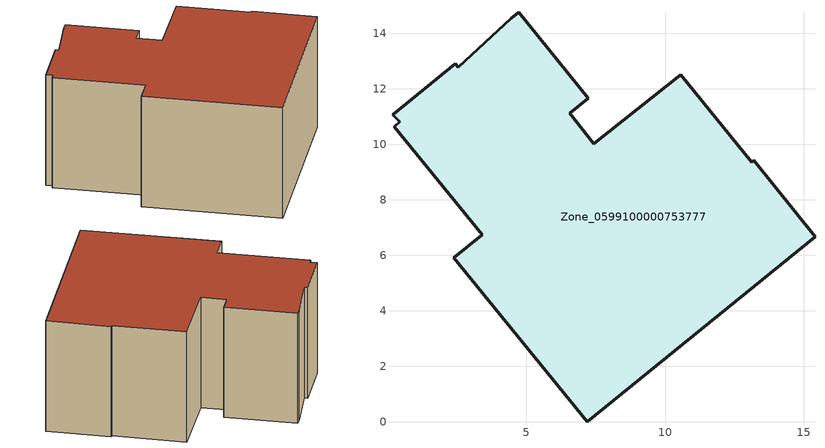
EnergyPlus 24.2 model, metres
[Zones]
Zone_0599100000753777
 floor ground (C_G): 4.72,14.75 7.24,11.65 6.57,11.11 7.43,10.02 10.57,12.5 13.11,9.35 13.2,9.42 15.4,6.66 7.18,0 2.39,5.91 3.4,6.73 0.24,10.62 0.43,10.8 0.18,11.07 2.44,12.9 2.54,12.76 4.45,14.54 z0
 wall outside (C_F): 7.24,11.65 4.72,14.75 4.45,14.54 2.54,12.76 2.44,12.9 0.18,11.07 0.43,10.8 0.24,10.62 3.4,6.73 2.39,5.91 7.18,0 15.4,6.66 13.2,9.42 13.11,9.35 10.57,12.5 7.43,10.02 6.57,11.11 7.24,11.65 z0:6.6
 roof outside (C_R): 2.44,12.9 0.18,11.07 0.43,10.8 0.24,10.62 3.4,6.73 2.39,5.91 7.18,0 15.4,6.66 13.2,9.42 13.11,9.35 10.57,12.5 7.43,10.02 6.57,11.11 7.24,11.65 4.72,14.75 4.45,14.54 2.54,12.76 z6.6
[BUILDING]
Pand.0599100000753777: North Axis=0; Terrain=City; Loads Convergence Tolerance Value=0.04; Temperature Convergence Tolerance Value=0.4; Solar Distribution=FullExterior; Maximum Number of Warmup Days=25; Minimum Number of Warmup Days=1
[Site:Location]
Rotterdam.The.Hague.AP_ZH_NLD Design_Conditions: Latitude=51.96; Longitude=4.45; Time Zone=1; Elevation=-4.5
[SITE:GROUNDTEMPERATURE:BUILDINGSURFACE]
18, 18, 18, 18, 18, 18, 18, 18, 18, 18, 18, 18
[MATERIAL] Thermal Absorptance=0.9; Solar Absorptance=0.7; Visible Absorptance=0.7
Name | Roughness | Thickness | Conductivity | Density | Specific Heat
G.D.2006-2014 | MediumSmooth | 0.15 | 0.06 | 540 | 1210
F.D.2006-2014 | Rough | 0.3 | 0.12 | 1920 | 840
R.D.2006-2014 | MediumRough | 0.2 | 0.08 | 1500 | 1000
[CONSTRUCTION]
C_G: G.D.2006-2014
C_F: F.D.2006-2014
C_R: R.D.2006-2014
[ZONE]
Zone_0599100000753777: Type=1; Multiplier=1; Ceiling Height=Autocalculate; Volume=Autocalculate; Floor Area=autocalculate; Part of Total Floor Area=Yes
[ZONEINFILTRATION:DESIGNFLOWRATE]
Infil_Zone_0599100000753777: Zone or ZoneList or Space or SpaceList=Zone_0599100000753777; Schedule=AlwaysOn; Design Flow Rate Calculation Method=Flow/Area; Flow Rate per Floor Area=0.0021; Constant Term Coefficient=1; Temperature Term Coefficient=0; Velocity Term Coefficient=0; Velocity Squared Term Coefficient=0
[HVACTEMPLATE:ZONE:IDEALLOADSAIRSYSTEM]
Zone_0599100000753777: Maximum Heating Supply Air Temperature=50; Minimum Cooling Supply Air Temperature=13; Maximum Heating Supply Air Humidity Ratio=0.0156; Minimum Cooling Supply Air Humidity Ratio=0.0077; Heating Limit=NoLimit; Cooling Limit=NoLimit; Dehumidification Control Type=ConstantSensibleHeatRatio; Cooling Sensible Heat Ratio=0.7; Dehumidification Setpoint=60; Humidification Control Type=None; Humidification Setpoint=30; Outdoor Air Method=None; Outdoor Air Flow Rate per Person=0.00944; Outdoor Air Flow Rate per Zone Floor Area=0; Outdoor Air Flow Rate per Zone=0; Demand Controlled Ventilation Type=None; Outdoor Air Economizer Type=NoEconomizer; Heat Recovery Type=None; Sensible Heat Recovery Effectiveness=0.7; Latent Heat Recovery Effectiveness=0.65
[ZONECONTROL:THERMOSTAT]
ThermostatControl_Zone_0599100000753777: Zone or ZoneList=Zone_0599100000753777; Control Type Schedule=DualSetpointControlType; Control 1=Thermostat_Zone_0599100000753777; Temperature Difference Between Cutout And Setpoint=0
[THERMOSTATSETPOINT:DUALSETPOINT]
Thermostat_Zone_0599100000753777: Heating Setpoint Temperature Schedule=HeatingSetpoint_Zone_0599100000753777; Cooling Setpoint Temperature Schedule=CoolingSetpoint_Zone_0599100000753777
[SCHEDULE:COMPACT]
HeatingSetpoint_Zone_0599100000753777: Through: 12/31, For: AllDays, Until: 24:00, 21
CoolingSetpoint_Zone_0599100000753777: Through: 12/31, For: AllDays, Until: 24:00, 24
DualSetpointControlType: Through: 12/31, For: AllDays, Until: 24:00, 4
AlwaysOn: Through: 12/31, For: AllDays, Until: 24:00, 1
